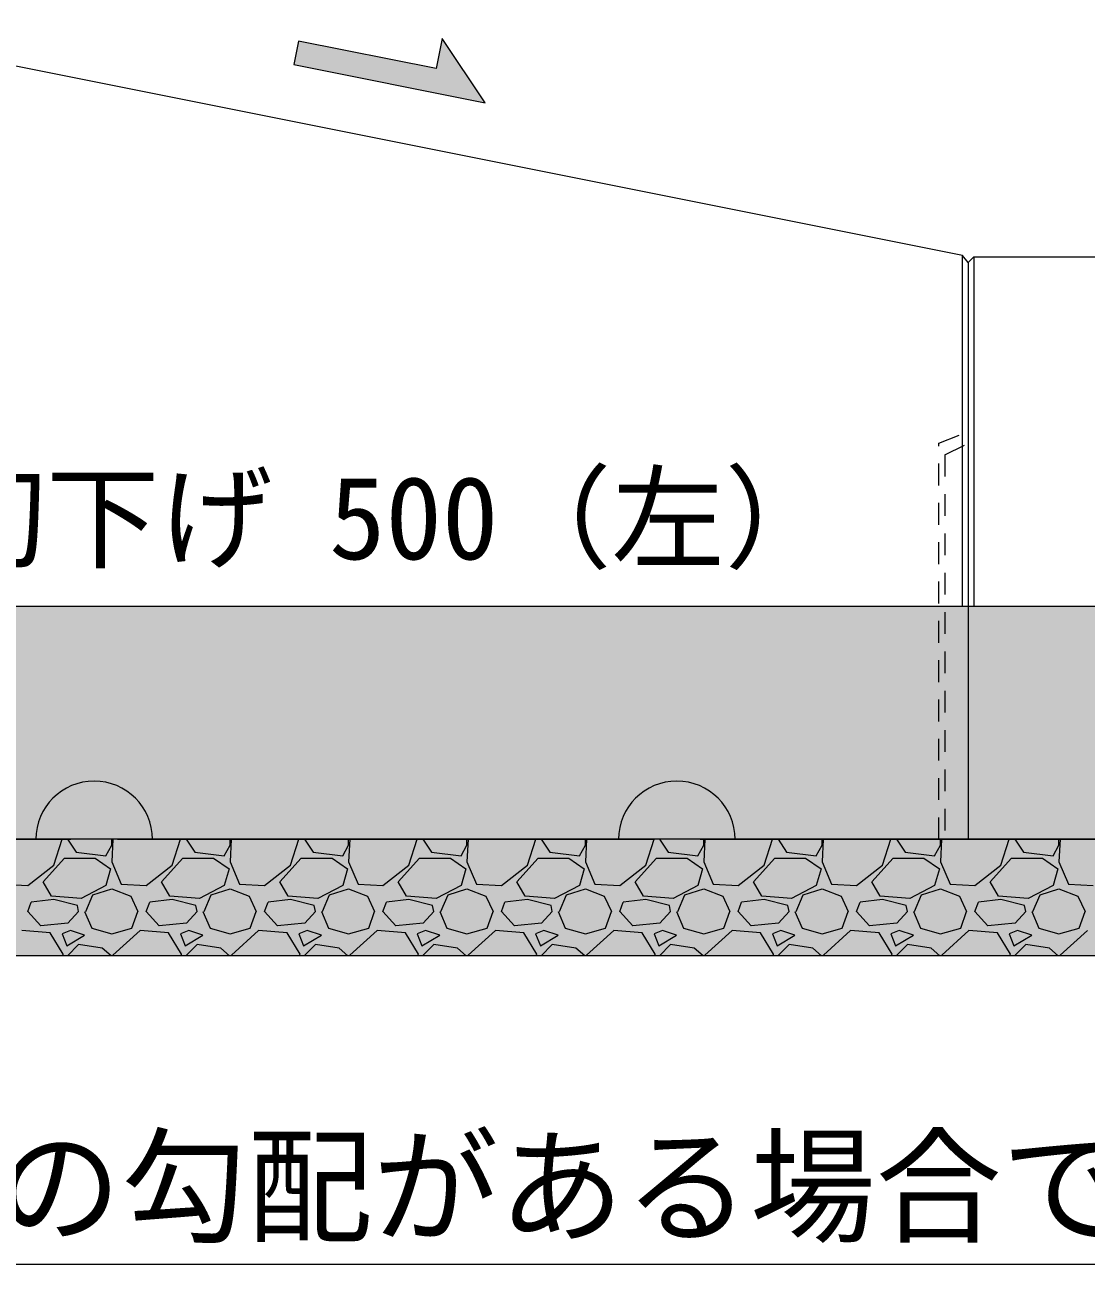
# Model space of a CAD drawing. Units: millimetres at full size; details may follow other scales. Extents: x 284 to 11284, y 191 to 9444.
# Drawn here: x 7620 to 8167, y 6013 to 6651 of the extents above; entities that cross this region are included whole.
import ezdxf
from ezdxf.enums import TextEntityAlignment as Align

# ---------------------------------------------------------------- set-up
doc = ezdxf.new("R2010")
doc.units = ezdxf.units.MM
doc.header["$LTSCALE"] = 15
doc.linetypes.add('USER2', pattern=[1.35, 0.75, -0.6])
for name, color, linetype, lineweight in [('0_2', 7, 'Continuous', 20), ('_0-0_', 7, 'Continuous', 13), ('寸法線', 7, 'Continuous', 9), ('本体', 2, 'Continuous', 20), ('ﾊｯﾁﾝｸﾞ', 7, 'Continuous', 5)]:
    doc.layers.add(name, color=color, linetype=linetype, lineweight=lineweight)
doc.styles.add('ＭＳ ゴシック', font='')
doc.styles.get('ＭＳ ゴシック').set_extended_font_data('MS Gothic')

msp = doc.modelspace()

# ---------------------------------------------------------------- hatches: boundary and pattern name
at = {"layer": 'ﾊｯﾁﾝｸﾞ'}
for color, points in [(256, [(7831.97, 6628.83), (7761.13, 6643), (7758.71, 6630.9), (7857.15, 6611.22), (7835.07, 6644.33)]), (256, [(7761.13, 6643), (7758.71, 6630.9), (7857.15, 6611.22), (7835.07, 6644.33), (7831.97, 6628.83)]), (8, [(6798.93, 6351.95), (6798.93, 6171.95), (9412.84, 6171.95), (9412.84, 6351.95)])]:
    msp.add_hatch(color=color, dxfattribs=at).paths.add_polyline_path(points)

# ---------------------------------------------------------------- linework, layer by layer
at = {"layer": '0_2'}
for p, q in [((7835.07, 6644.33), (7831.97, 6628.83)), ((7857.15, 6611.22), (7835.07, 6644.33)), ((7761.13, 6643), (7758.71, 6630.9)), ((7831.97, 6628.83), (7761.13, 6643)), ((7758.71, 6630.9), (7857.15, 6611.22)), ((9412.84, 6231.95), (6798.93, 6231.95)), ((9412.84, 6171.95), (6798.93, 6171.95))]:
    msp.add_line(p, q, dxfattribs=at)
at = {"layer": '0_2', "linetype": 'USER2'}
msp.add_line((6798.93, 6351.95), (9412.84, 6351.95), dxfattribs=at)
at = {"layer": '寸法線'}
msp.add_lwpolyline([(7291.79, 6171.95), (7450.57, 6013.17), (9120.75, 6013.17)], dxfattribs=at)
at = {"layer": '本体'}
for p, q in [((8102.94, 6532.54), (7508.83, 6651.36)), ((8105.89, 6528.95), (8102.94, 6532.54)), ((8105.89, 6528.95), (8108.89, 6531.95)), ((8105.89, 6528.95), (8105.89, 6231.95)), ((8108.89, 6531.95), (8702.89, 6531.95)), ((7505.89, 6231.95), (7643.89, 6231.95)), ((7667.89, 6231.95), (7943.89, 6231.95)), ((7967.89, 6231.95), (8105.89, 6231.95)), ((8105.89, 6231.95), (8225.88, 6231.95))]:
    msp.add_line(p, q, dxfattribs=at)
at = {"layer": '本体', "lineweight": 5}
for p, q in [((8102.89, 6532.55), (8102.89, 6351.95)), ((8108.88, 6531.95), (8108.88, 6351.95))]:
    msp.add_line(p, q, dxfattribs=at)
at = {"layer": '本体', "linetype": 'USER2', "lineweight": 13}
for p, q in [((8090.88, 6435.95), (8105.88, 6441.95)), ((8090.88, 6231.95), (8090.88, 6435.95))]:
    msp.add_line(p, q, dxfattribs=at)
at = {"layer": '本体', "linetype": 'USER2', "lineweight": 9}
for q in [(8105.88, 6435.95), (8093.89, 6231.95)]:
    msp.add_line((8093.88, 6429.95), q, dxfattribs=at)
at = {"layer": '本体', "lineweight": 15}
for p, q in [((7505.89, 6351.95), (8105.89, 6351.95)), ((8105.89, 6351.95), (8705.89, 6351.95))]:
    msp.add_line(p, q, dxfattribs=at)
for centre in [(7655.89, 6231.95), (7955.89, 6231.95)]:
    msp.add_arc(centre, 30, 0, 180, dxfattribs=at)
at = {"layer": 'ﾊｯﾁﾝｸﾞ'}
for p, q in [((7635.11, 6218.57), (7639.39, 6231.95)), ((7642.24, 6231.95), (7646.69, 6225.28)), ((7661.93, 6223.45), (7664.98, 6228.93)), ((7665.53, 6231.95), (7664.98, 6220.4)), ((7664.98, 6228.93), (7664.98, 6231.95)), ((7696.07, 6218.57), (7700.35, 6231.95)), ((7703.2, 6231.95), (7707.65, 6225.28)), ((7722.89, 6223.45), (7725.94, 6228.93)), ((7726.49, 6231.95), (7725.94, 6220.4)), ((7725.94, 6228.93), (7725.94, 6231.95)), ((7757.03, 6218.57), (7761.31, 6231.95)), ((7764.16, 6231.95), (7768.61, 6225.28)), ((7783.85, 6223.45), (7786.9, 6228.93)), ((7787.45, 6231.95), (7786.9, 6220.4)), ((7786.9, 6228.93), (7786.9, 6231.95)), ((7817.99, 6218.57), (7822.27, 6231.95)), ((7825.12, 6231.95), (7829.57, 6225.28)), ((7844.81, 6223.45), (7847.86, 6228.93)), ((7848.41, 6231.95), (7847.86, 6220.4)), ((7847.86, 6228.93), (7847.86, 6231.95)), ((7878.95, 6218.57), (7883.23, 6231.95)), ((7886.08, 6231.95), (7890.53, 6225.28)), ((7905.77, 6223.45), (7908.82, 6228.93)), ((7909.37, 6231.95), (7908.82, 6220.4)), ((7908.82, 6228.93), (7908.82, 6231.95)), ((7939.91, 6218.57), (7944.19, 6231.95)), ((7947.04, 6231.95), (7951.49, 6225.28)), ((7966.73, 6223.45), (7969.78, 6228.93)), ((7970.33, 6231.95), (7969.78, 6220.4)), ((7969.78, 6228.93), (7969.78, 6231.95)), ((8000.87, 6218.57), (8005.15, 6231.95)), ((8008, 6231.95), (8012.45, 6225.28)), ((8027.69, 6223.45), (8030.74, 6228.93)), ((8031.29, 6231.95), (8030.74, 6220.4)), ((8030.74, 6228.93), (8030.74, 6231.95)), ((8061.83, 6218.57), (8066.11, 6231.95)), ((8068.96, 6231.95), (8073.41, 6225.28)), ((8088.65, 6223.45), (8091.7, 6228.93)), ((8092.25, 6231.95), (8091.7, 6220.4)), ((8091.7, 6228.93), (8091.7, 6231.95)), ((8122.79, 6218.57), (8127.07, 6231.95)), ((8129.92, 6231.95), (8134.37, 6225.28)), ((8149.61, 6223.45), (8152.66, 6228.93)), ((8153.21, 6231.95), (8152.66, 6220.4)), ((8152.66, 6228.93), (8152.66, 6231.95)), ((7646.69, 6225.28), (7661.93, 6223.45)), ((7707.65, 6225.28), (7722.89, 6223.45)), ((7768.61, 6225.28), (7783.85, 6223.45)), ((7829.57, 6225.28), (7844.81, 6223.45)), ((7890.53, 6225.28), (7905.77, 6223.45)), ((7951.49, 6225.28), (7966.73, 6223.45)), ((8012.45, 6225.28), (8027.69, 6223.45)), ((8073.41, 6225.28), (8088.65, 6223.45)), ((8134.37, 6225.28), (8149.61, 6223.45)), ((7621.7, 6208.21), (7635.11, 6218.57)), ((7629.62, 6210.04), (7640.59, 6222.23)), ((7640.59, 6222.23), (7656.44, 6222.23)), ((7656.44, 6222.23), (7664.37, 6216.74)), ((7664.37, 6216.74), (7661.93, 6208.21)), ((7664.98, 6220.4), (7669.85, 6208.82)), ((7682.66, 6208.21), (7696.07, 6218.57)), ((7690.58, 6210.04), (7701.55, 6222.23)), ((7701.55, 6222.23), (7717.4, 6222.23)), ((7717.4, 6222.23), (7725.33, 6216.74)), ((7725.33, 6216.74), (7722.89, 6208.21)), ((7725.94, 6220.4), (7730.81, 6208.82)), ((7743.62, 6208.21), (7757.03, 6218.57)), ((7751.54, 6210.04), (7762.51, 6222.23)), ((7762.51, 6222.23), (7778.36, 6222.23)), ((7778.36, 6222.23), (7786.29, 6216.74)), ((7786.29, 6216.74), (7783.85, 6208.21)), ((7786.9, 6220.4), (7791.77, 6208.82)), ((7804.58, 6208.21), (7817.99, 6218.57)), ((7812.5, 6210.04), (7823.47, 6222.23)), ((7823.47, 6222.23), (7839.32, 6222.23)), ((7839.32, 6222.23), (7847.25, 6216.74)), ((7847.25, 6216.74), (7844.81, 6208.21)), ((7847.86, 6220.4), (7852.73, 6208.82)), ((7865.54, 6208.21), (7878.95, 6218.57)), ((7873.46, 6210.04), (7884.43, 6222.23)), ((7884.43, 6222.23), (7900.28, 6222.23)), ((7900.28, 6222.23), (7908.21, 6216.74)), ((7908.21, 6216.74), (7905.77, 6208.21)), ((7908.82, 6220.4), (7913.69, 6208.82)), ((7926.5, 6208.21), (7939.91, 6218.57)), ((7934.42, 6210.04), (7945.39, 6222.23)), ((7945.39, 6222.23), (7961.24, 6222.23)), ((7961.24, 6222.23), (7969.17, 6216.74)), ((7969.17, 6216.74), (7966.73, 6208.21)), ((7969.78, 6220.4), (7974.65, 6208.82)), ((7987.46, 6208.21), (8000.87, 6218.57)), ((7995.38, 6210.04), (8006.35, 6222.23)), ((8006.35, 6222.23), (8022.2, 6222.23)), ((8022.2, 6222.23), (8030.13, 6216.74)), ((8030.13, 6216.74), (8027.69, 6208.21)), ((8030.74, 6220.4), (8035.61, 6208.82)), ((8048.42, 6208.21), (8061.83, 6218.57)), ((8056.34, 6210.04), (8067.31, 6222.23)), ((8067.31, 6222.23), (8083.16, 6222.23)), ((8083.16, 6222.23), (8091.09, 6216.74)), ((8091.09, 6216.74), (8088.65, 6208.21)), ((8091.7, 6220.4), (8096.57, 6208.82)), ((8109.38, 6208.21), (8122.79, 6218.57)), ((8117.3, 6210.04), (8128.27, 6222.23)), ((8128.27, 6222.23), (8144.12, 6222.23)), ((8144.12, 6222.23), (8152.05, 6216.74)), ((8152.05, 6216.74), (8149.61, 6208.21)), ((8152.66, 6220.4), (8157.53, 6208.82)), ((7633.89, 6202.72), (7629.62, 6210.04)), ((7694.85, 6202.72), (7690.58, 6210.04)), ((7755.81, 6202.72), (7751.54, 6210.04)), ((7816.77, 6202.72), (7812.5, 6210.04)), ((7877.73, 6202.72), (7873.46, 6210.04)), ((7938.69, 6202.72), (7934.42, 6210.04)), ((7999.65, 6202.72), (7995.38, 6210.04)), ((8060.61, 6202.72), (8056.34, 6210.04)), ((8121.57, 6202.72), (8117.3, 6210.04)), ((7608.89, 6208.82), (7621.7, 6208.21)), ((7661.93, 6208.21), (7649.13, 6201.5)), ((7651.57, 6194.8), (7655.22, 6203.33)), ((7655.22, 6203.33), (7664.98, 6206.38)), ((7664.98, 6206.38), (7674.73, 6202.72)), ((7669.85, 6208.82), (7682.66, 6208.21)), ((7722.89, 6208.21), (7710.09, 6201.5)), ((7712.53, 6194.8), (7716.18, 6203.33)), ((7716.18, 6203.33), (7725.94, 6206.38)), ((7725.94, 6206.38), (7735.69, 6202.72)), ((7730.81, 6208.82), (7743.62, 6208.21)), ((7783.85, 6208.21), (7771.05, 6201.5)), ((7773.49, 6194.8), (7777.14, 6203.33)), ((7777.14, 6203.33), (7786.9, 6206.38)), ((7786.9, 6206.38), (7796.65, 6202.72)), ((7791.77, 6208.82), (7804.58, 6208.21)), ((7844.81, 6208.21), (7832.01, 6201.5)), ((7834.45, 6194.8), (7838.1, 6203.33)), ((7838.1, 6203.33), (7847.86, 6206.38)), ((7847.86, 6206.38), (7857.61, 6202.72)), ((7852.73, 6208.82), (7865.54, 6208.21)), ((7905.77, 6208.21), (7892.97, 6201.5)), ((7895.41, 6194.8), (7899.06, 6203.33)), ((7899.06, 6203.33), (7908.82, 6206.38)), ((7908.82, 6206.38), (7918.57, 6202.72)), ((7913.69, 6208.82), (7926.5, 6208.21)), ((7966.73, 6208.21), (7953.93, 6201.5)), ((7956.37, 6194.8), (7960.02, 6203.33)), ((7960.02, 6203.33), (7969.78, 6206.38)), ((7969.78, 6206.38), (7979.53, 6202.72)), ((7974.65, 6208.82), (7987.46, 6208.21)), ((8027.69, 6208.21), (8014.89, 6201.5)), ((8017.33, 6194.8), (8020.98, 6203.33)), ((8020.98, 6203.33), (8030.74, 6206.38)), ((8030.74, 6206.38), (8040.49, 6202.72)), ((8035.61, 6208.82), (8048.42, 6208.21)), ((8088.65, 6208.21), (8075.85, 6201.5)), ((8078.29, 6194.8), (8081.94, 6203.33)), ((8081.94, 6203.33), (8091.7, 6206.38)), ((8091.7, 6206.38), (8101.45, 6202.72)), ((8096.57, 6208.82), (8109.38, 6208.21)), ((8149.61, 6208.21), (8136.81, 6201.5)), ((8139.25, 6194.8), (8142.9, 6203.33)), ((8142.9, 6203.33), (8152.66, 6206.38)), ((8152.66, 6206.38), (8162.41, 6202.72)), ((8157.53, 6208.82), (8170.34, 6208.21)), ((7621.7, 6194.8), (7623.52, 6199.67)), ((7635.11, 6200.89), (7623.52, 6199.67)), ((7649.13, 6201.5), (7633.89, 6202.72)), ((7647.3, 6197.84), (7635.11, 6200.89)), ((7647.91, 6194.8), (7647.3, 6197.84)), ((7674.73, 6202.72), (7678.39, 6194.8)), ((7682.66, 6194.8), (7684.48, 6199.67)), ((7696.07, 6200.89), (7684.48, 6199.67)), ((7710.09, 6201.5), (7694.85, 6202.72)), ((7708.26, 6197.84), (7696.07, 6200.89)), ((7708.87, 6194.8), (7708.26, 6197.84)), ((7735.69, 6202.72), (7739.35, 6194.8)), ((7743.62, 6194.8), (7745.44, 6199.67)), ((7757.03, 6200.89), (7745.44, 6199.67)), ((7771.05, 6201.5), (7755.81, 6202.72)), ((7769.22, 6197.84), (7757.03, 6200.89)), ((7769.83, 6194.8), (7769.22, 6197.84)), ((7796.65, 6202.72), (7800.31, 6194.8)), ((7804.58, 6194.8), (7806.4, 6199.67)), ((7817.99, 6200.89), (7806.4, 6199.67)), ((7832.01, 6201.5), (7816.77, 6202.72)), ((7830.18, 6197.84), (7817.99, 6200.89)), ((7830.79, 6194.8), (7830.18, 6197.84)), ((7857.61, 6202.72), (7861.27, 6194.8)), ((7865.54, 6194.8), (7867.36, 6199.67)), ((7878.95, 6200.89), (7867.36, 6199.67)), ((7892.97, 6201.5), (7877.73, 6202.72)), ((7891.14, 6197.84), (7878.95, 6200.89)), ((7891.75, 6194.8), (7891.14, 6197.84)), ((7918.57, 6202.72), (7922.23, 6194.8)), ((7926.5, 6194.8), (7928.32, 6199.67)), ((7939.91, 6200.89), (7928.32, 6199.67)), ((7953.93, 6201.5), (7938.69, 6202.72)), ((7952.1, 6197.84), (7939.91, 6200.89)), ((7952.71, 6194.8), (7952.1, 6197.84)), ((7979.53, 6202.72), (7983.19, 6194.8)), ((7987.46, 6194.8), (7989.28, 6199.67)), ((8000.87, 6200.89), (7989.28, 6199.67)), ((8014.89, 6201.5), (7999.65, 6202.72)), ((8013.06, 6197.84), (8000.87, 6200.89)), ((8013.67, 6194.8), (8013.06, 6197.84)), ((8040.49, 6202.72), (8044.15, 6194.8)), ((8048.42, 6194.8), (8050.24, 6199.67)), ((8061.83, 6200.89), (8050.24, 6199.67)), ((8075.85, 6201.5), (8060.61, 6202.72)), ((8074.02, 6197.84), (8061.83, 6200.89)), ((8074.63, 6194.8), (8074.02, 6197.84)), ((8101.45, 6202.72), (8105.11, 6194.8)), ((8109.38, 6194.8), (8111.2, 6199.67)), ((8122.79, 6200.89), (8111.2, 6199.67)), ((8136.81, 6201.5), (8121.57, 6202.72)), ((8134.98, 6197.84), (8122.79, 6200.89)), ((8135.59, 6194.8), (8134.98, 6197.84)), ((8162.41, 6202.72), (8166.07, 6194.8)), ((7628.4, 6187.48), (7621.7, 6194.8)), ((7647.91, 6194.8), (7642.42, 6188.7)), ((7650.96, 6194.8), (7654.61, 6186.26)), ((7675.34, 6186.26), (7678.39, 6194.8)), ((7689.36, 6187.48), (7682.66, 6194.8)), ((7708.87, 6194.8), (7703.38, 6188.7)), ((7711.92, 6194.8), (7715.57, 6186.26)), ((7736.3, 6186.26), (7739.35, 6194.8)), ((7750.32, 6187.48), (7743.62, 6194.8)), ((7769.83, 6194.8), (7764.34, 6188.7)), ((7772.88, 6194.8), (7776.53, 6186.26)), ((7797.26, 6186.26), (7800.31, 6194.8)), ((7811.28, 6187.48), (7804.58, 6194.8)), ((7830.79, 6194.8), (7825.3, 6188.7)), ((7833.84, 6194.8), (7837.49, 6186.26)), ((7858.22, 6186.26), (7861.27, 6194.8)), ((7872.24, 6187.48), (7865.54, 6194.8)), ((7891.75, 6194.8), (7886.26, 6188.7)), ((7894.8, 6194.8), (7898.45, 6186.26)), ((7919.18, 6186.26), (7922.23, 6194.8)), ((7933.2, 6187.48), (7926.5, 6194.8)), ((7952.71, 6194.8), (7947.22, 6188.7)), ((7955.76, 6194.8), (7959.41, 6186.26)), ((7980.14, 6186.26), (7983.19, 6194.8)), ((7994.16, 6187.48), (7987.46, 6194.8)), ((8013.67, 6194.8), (8008.18, 6188.7)), ((8016.72, 6194.8), (8020.37, 6186.26)), ((8041.1, 6186.26), (8044.15, 6194.8)), ((8055.12, 6187.48), (8048.42, 6194.8)), ((8074.63, 6194.8), (8069.14, 6188.7)), ((8077.68, 6194.8), (8081.33, 6186.26)), ((8102.06, 6186.26), (8105.11, 6194.8)), ((8116.08, 6187.48), (8109.38, 6194.8)), ((8135.59, 6194.8), (8130.1, 6188.7)), ((8138.64, 6194.8), (8142.29, 6186.26)), ((8163.02, 6186.26), (8166.07, 6194.8)), ((7633.28, 6183.82), (7618.65, 6185.04)), ((7642.42, 6188.7), (7628.4, 6187.48)), ((7643.64, 6185.04), (7639.37, 6183.21)), ((7650.96, 6182.6), (7643.64, 6185.04)), ((7654.61, 6186.26), (7664.98, 6183.21)), ((7664.98, 6183.21), (7675.34, 6186.26)), ((7679.61, 6185.04), (7665.59, 6172.24)), ((7694.24, 6183.82), (7679.61, 6185.04)), ((7703.38, 6188.7), (7689.36, 6187.48)), ((7704.6, 6185.04), (7700.33, 6183.21)), ((7711.92, 6182.6), (7704.6, 6185.04)), ((7715.57, 6186.26), (7725.94, 6183.21)), ((7725.94, 6183.21), (7736.3, 6186.26)), ((7740.57, 6185.04), (7726.55, 6172.24)), ((7755.2, 6183.82), (7740.57, 6185.04)), ((7764.34, 6188.7), (7750.32, 6187.48)), ((7765.56, 6185.04), (7761.29, 6183.21)), ((7772.88, 6182.6), (7765.56, 6185.04)), ((7776.53, 6186.26), (7786.9, 6183.21)), ((7786.9, 6183.21), (7797.26, 6186.26)), ((7801.53, 6185.04), (7787.51, 6172.24)), ((7816.16, 6183.82), (7801.53, 6185.04)), ((7825.3, 6188.7), (7811.28, 6187.48)), ((7826.52, 6185.04), (7822.25, 6183.21)), ((7833.84, 6182.6), (7826.52, 6185.04)), ((7837.49, 6186.26), (7847.86, 6183.21)), ((7847.86, 6183.21), (7858.22, 6186.26)), ((7862.49, 6185.04), (7848.47, 6172.24)), ((7877.12, 6183.82), (7862.49, 6185.04)), ((7886.26, 6188.7), (7872.24, 6187.48)), ((7887.48, 6185.04), (7883.21, 6183.21)), ((7894.8, 6182.6), (7887.48, 6185.04)), ((7898.45, 6186.26), (7908.82, 6183.21)), ((7908.82, 6183.21), (7919.18, 6186.26)), ((7923.45, 6185.04), (7909.43, 6172.24)), ((7938.08, 6183.82), (7923.45, 6185.04)), ((7947.22, 6188.7), (7933.2, 6187.48)), ((7948.44, 6185.04), (7944.17, 6183.21)), ((7955.76, 6182.6), (7948.44, 6185.04)), ((7959.41, 6186.26), (7969.78, 6183.21)), ((7969.78, 6183.21), (7980.14, 6186.26)), ((7984.41, 6185.04), (7970.39, 6172.24)), ((7999.04, 6183.82), (7984.41, 6185.04)), ((8008.18, 6188.7), (7994.16, 6187.48)), ((8009.4, 6185.04), (8005.13, 6183.21)), ((8016.72, 6182.6), (8009.4, 6185.04)), ((8020.37, 6186.26), (8030.74, 6183.21)), ((8030.74, 6183.21), (8041.1, 6186.26)), ((8045.37, 6185.04), (8031.35, 6172.24)), ((8060, 6183.82), (8045.37, 6185.04)), ((8069.14, 6188.7), (8055.12, 6187.48)), ((8070.36, 6185.04), (8066.09, 6183.21)), ((8077.68, 6182.6), (8070.36, 6185.04)), ((8081.33, 6186.26), (8091.7, 6183.21)), ((8091.7, 6183.21), (8102.06, 6186.26)), ((8106.33, 6185.04), (8092.31, 6172.24)), ((8120.96, 6183.82), (8106.33, 6185.04)), ((8130.1, 6188.7), (8116.08, 6187.48)), ((8131.32, 6185.04), (8127.05, 6183.21)), ((8138.64, 6182.6), (8131.32, 6185.04)), ((8142.29, 6186.26), (8152.66, 6183.21)), ((8152.66, 6183.21), (8163.02, 6186.26)), ((8167.29, 6185.04), (8153.27, 6172.24)), ((7639.98, 6172.85), (7633.28, 6183.82)), ((7639.37, 6183.21), (7641.81, 6177.12)), ((7641.81, 6177.12), (7650.96, 6182.6)), ((7647.91, 6177.73), (7642.13, 6171.95)), ((7660.1, 6175.9), (7647.91, 6177.73)), ((7700.94, 6172.85), (7694.24, 6183.82)), ((7700.33, 6183.21), (7702.77, 6177.12)), ((7702.77, 6177.12), (7711.92, 6182.6)), ((7708.87, 6177.73), (7703.09, 6171.95)), ((7721.06, 6175.9), (7708.87, 6177.73)), ((7761.9, 6172.85), (7755.2, 6183.82)), ((7761.29, 6183.21), (7763.73, 6177.12)), ((7763.73, 6177.12), (7772.88, 6182.6)), ((7769.83, 6177.73), (7764.05, 6171.95)), ((7782.02, 6175.9), (7769.83, 6177.73)), ((7822.86, 6172.85), (7816.16, 6183.82)), ((7822.25, 6183.21), (7824.69, 6177.12)), ((7824.69, 6177.12), (7833.84, 6182.6)), ((7830.79, 6177.73), (7825.01, 6171.95)), ((7842.98, 6175.9), (7830.79, 6177.73)), ((7883.82, 6172.85), (7877.12, 6183.82)), ((7883.21, 6183.21), (7885.65, 6177.12)), ((7885.65, 6177.12), (7894.8, 6182.6)), ((7891.75, 6177.73), (7885.97, 6171.95)), ((7903.94, 6175.9), (7891.75, 6177.73)), ((7944.78, 6172.85), (7938.08, 6183.82)), ((7944.17, 6183.21), (7946.61, 6177.12)), ((7946.61, 6177.12), (7955.76, 6182.6)), ((7952.71, 6177.73), (7946.93, 6171.95)), ((7964.9, 6175.9), (7952.71, 6177.73)), ((8005.74, 6172.85), (7999.04, 6183.82)), ((8005.13, 6183.21), (8007.57, 6177.12)), ((8007.57, 6177.12), (8016.72, 6182.6)), ((8013.67, 6177.73), (8007.89, 6171.95)), ((8025.86, 6175.9), (8013.67, 6177.73)), ((8066.7, 6172.85), (8060, 6183.82)), ((8066.09, 6183.21), (8068.53, 6177.12)), ((8068.53, 6177.12), (8077.68, 6182.6)), ((8074.63, 6177.73), (8068.85, 6171.95)), ((8086.82, 6175.9), (8074.63, 6177.73)), ((8127.66, 6172.85), (8120.96, 6183.82)), ((8127.05, 6183.21), (8129.49, 6177.12)), ((8129.49, 6177.12), (8138.64, 6182.6)), ((8135.59, 6177.73), (8129.81, 6171.95)), ((8147.78, 6175.9), (8135.59, 6177.73)), ((7639.69, 6171.95), (7639.98, 6172.85)), ((7664.62, 6171.95), (7660.1, 6175.9)), ((7665.59, 6172.24), (7665.57, 6171.95)), ((7700.65, 6171.95), (7700.94, 6172.85)), ((7725.58, 6171.95), (7721.06, 6175.9)), ((7726.55, 6172.24), (7726.53, 6171.95)), ((7761.61, 6171.95), (7761.9, 6172.85)), ((7786.54, 6171.95), (7782.02, 6175.9)), ((7787.51, 6172.24), (7787.49, 6171.95)), ((7822.57, 6171.95), (7822.86, 6172.85)), ((7847.5, 6171.95), (7842.98, 6175.9)), ((7848.47, 6172.24), (7848.45, 6171.95)), ((7883.53, 6171.95), (7883.82, 6172.85)), ((7908.46, 6171.95), (7903.94, 6175.9)), ((7909.43, 6172.24), (7909.41, 6171.95)), ((7944.49, 6171.95), (7944.78, 6172.85)), ((7969.42, 6171.95), (7964.9, 6175.9)), ((7970.39, 6172.24), (7970.37, 6171.95)), ((8005.45, 6171.95), (8005.74, 6172.85)), ((8030.38, 6171.95), (8025.86, 6175.9)), ((8031.35, 6172.24), (8031.33, 6171.95)), ((8066.41, 6171.95), (8066.7, 6172.85)), ((8091.34, 6171.95), (8086.82, 6175.9)), ((8092.31, 6172.24), (8092.29, 6171.95)), ((8127.37, 6171.95), (8127.66, 6172.85)), ((8152.3, 6171.95), (8147.78, 6175.9)), ((8153.27, 6172.24), (8153.25, 6171.95))]:
    msp.add_line(p, q, dxfattribs=at)

# ---------------------------------------------------------------- texts
at = {"layer": '_0-0_', "style": 'ＭＳ ゴシック'}
msp.add_text('切下げ 500（左）', height=42.72, dxfattribs=at).set_placement((7805.89, 6363.34), align=Align.BOTTOM_CENTER)
at = {"layer": '寸法線', "style": 'ＭＳ ゴシック'}
msp.add_text('天端の勾配がある場合でも基礎をレベルで施行できます。', height=47.47, dxfattribs=at).set_placement((7475.57, 6076.97), align=Align.TOP_LEFT)

doc.saveas('drawing.dxf')
